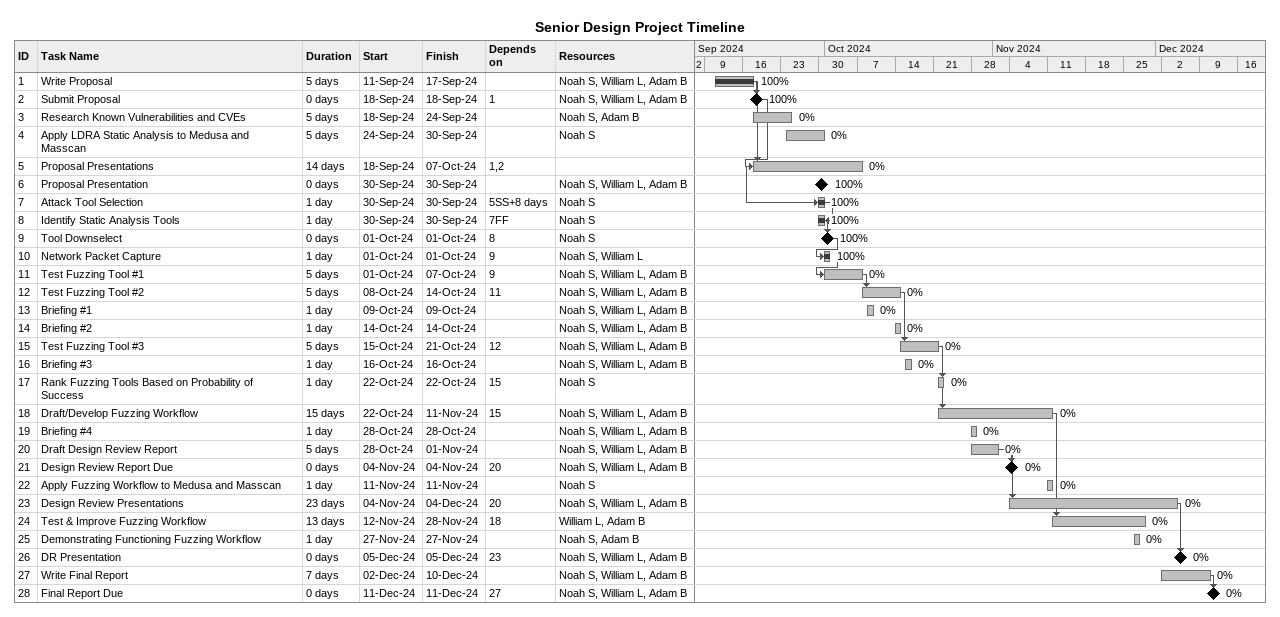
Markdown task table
Senior Design Project Timeline

| ID | Task | Duration | Start | Finish | Predecessors | Resources | % complete |
|---|---|---|---|---|---|---|---|
| 1 | Write Proposal | 5d | 2024-09-11 | 2024-09-17 |  | Noah S, William L, Adam B | 100 |
| 2 | Submit Proposal | 0d | 2024-09-18 | 2024-09-18 | 1 | Noah S, William L, Adam B | 100 |
| 3 | Research Known Vulnerabilities and CVEs | 5d | 2024-09-18 | 2024-09-24 |  | Noah S, Adam B | 0 |
| 4 | Apply LDRA Static Analysis to Medusa and Masscan | 5d | 2024-09-24 | 2024-09-30 |  | Noah S | 0 |
| 5 | Proposal Presentations | 14d | 2024-09-18 | 2024-10-07 | 1, 2 |  | 0 |
| 6 | Proposal Presentation | 0d | 2024-09-30 | 2024-09-30 |  | Noah S, William L, Adam B | 100 |
| 7 | Attack Tool Selection | 1d | 2024-09-30 | 2024-09-30 | 5SS+8d | Noah S | 100 |
| 8 | Identify Static Analysis Tools | 1d | 2024-09-30 | 2024-09-30 | 7FF | Noah S | 100 |
| 9 | Tool Downselect | 0d | 2024-10-01 | 2024-10-01 | 8 | Noah S | 100 |
| 10 | Network Packet Capture | 1d | 2024-10-01 | 2024-10-01 | 9 | Noah S, William L | 100 |
| 11 | Test Fuzzing Tool #1 | 5d | 2024-10-01 | 2024-10-07 | 9 | Noah S, William L, Adam B | 0 |
| 12 | Test Fuzzing Tool #2 | 5d | 2024-10-08 | 2024-10-14 | 11 | Noah S, William L, Adam B | 0 |
| 13 | Briefing #1 | 1d | 2024-10-09 | 2024-10-09 |  | Noah S, William L, Adam B | 0 |
| 14 | Briefing #2 | 1d | 2024-10-14 | 2024-10-14 |  | Noah S, William L, Adam B | 0 |
| 15 | Test Fuzzing Tool #3 | 5d | 2024-10-15 | 2024-10-21 | 12 | Noah S, William L, Adam B | 0 |
| 16 | Briefing #3 | 1d | 2024-10-16 | 2024-10-16 |  | Noah S, William L, Adam B | 0 |
| 17 | Rank Fuzzing Tools Based on Probability of Success | 1d | 2024-10-22 | 2024-10-22 | 15 | Noah S | 0 |
| 18 | Draft/Develop Fuzzing Workflow | 15d | 2024-10-22 | 2024-11-11 | 15 | Noah S, William L, Adam B | 0 |
| 19 | Briefing #4 | 1d | 2024-10-28 | 2024-10-28 |  | Noah S, William L, Adam B | 0 |
| 20 | Draft Design Review Report | 5d | 2024-10-28 | 2024-11-01 |  | Noah S, William L, Adam B | 0 |
| 21 | Design Review Report Due | 0d | 2024-11-04 | 2024-11-04 | 20 | Noah S, William L, Adam B | 0 |
| 22 | Apply Fuzzing Workflow to Medusa and Masscan | 1d | 2024-11-11 | 2024-11-11 |  | Noah S | 0 |
| 23 | Design Review Presentations | 23d | 2024-11-04 | 2024-12-04 | 20 | Noah S, William L, Adam B | 0 |
| 24 | Test & Improve Fuzzing Workflow | 13d | 2024-11-12 | 2024-11-28 | 18 | William L, Adam B | 0 |
| 25 | Demonstrating Functioning Fuzzing Workflow | 1d | 2024-11-27 | 2024-11-27 |  | Noah S, Adam B | 0 |
| 26 | DR Presentation | 0d | 2024-12-05 | 2024-12-05 | 23 | Noah S, William L, Adam B | 0 |
| 27 | Write Final Report | 7d | 2024-12-02 | 2024-12-10 |  | Noah S, William L, Adam B | 0 |
| 28 | Final Report Due | 0d | 2024-12-11 | 2024-12-11 | 27 | Noah S, William L, Adam B | 0 |
